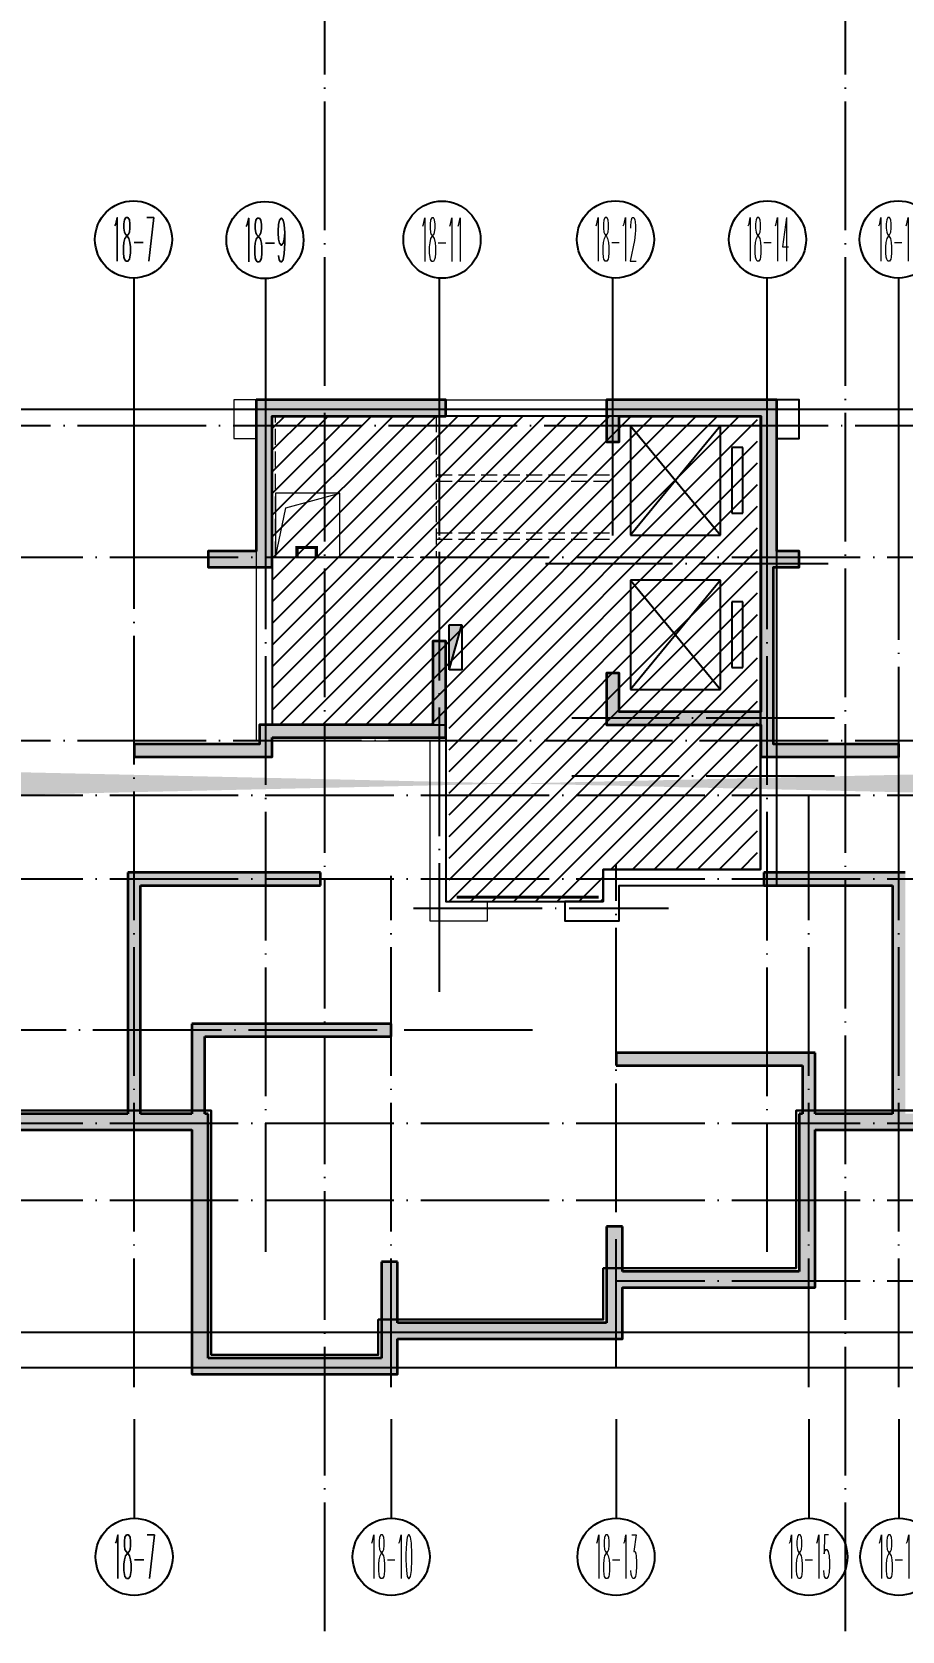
# Model space of a CAD drawing. Extents: x 115549 to 768939, y -502199 to 402497.
# Drawn here: x 239323 to 252863, y -472963 to -448100 of the extents above; entities that cross this region are included whole.
import ezdxf
from ezdxf.enums import TextEntityAlignment as Align

# ---------------------------------------------------------------- set-up
doc = ezdxf.new("R2010")
doc.units = 0
doc.header["$LTSCALE"] = 1000
doc.header["$MEASUREMENT"] = 0
for name, pattern in [('__DASH', [0.35, 0.25, -0.1]), ('DASH', [0.35, 0.25, -0.1]), ('DOTE', [2.4200000000000004, 2, -0.2, 0.02, -0.2])]:
    doc.linetypes.add(name, pattern=pattern)
for name, color, linetype, lineweight in [('_0', 7, 'Continuous', 9), ('renWALL', 8, 'Continuous', 9), ('WALL', 150, 'Continuous', 30), ('主楼剪力墙', 212, 'Continuous', 5), ('砼墙', 3, 'Continuous', 35)]:
    doc.layers.add(name, color=color, linetype=linetype, lineweight=lineweight)
for name, color, linetype in [('AXIS', 3, 'Continuous'), ('AXIS_TEXT', 7, 'Continuous'), ('COLUMN', 9, 'Continuous'), ('DOTE', 16, 'DOTE'), ('EQUIP_消火栓', 7, 'Continuous'), ('EVTR', 2, 'Continuous')]:
    doc.layers.add(name, color=color, linetype=linetype)
doc.styles.add('_TCH_AXIS', font='COMPLEX', dxfattribs={"bigfont": 'GBCBIG'})
doc.styles.add('COMPLEX', font='COMPLEX')

# ---------------------------------------------------------------- blocks, each defined once
blk = doc.blocks.new('qiangzh3333')
at = {"layer": 'COLUMN', "color": 8}
for points in [[(503055280.8230436, 3697050096.542249), (503055280.8206728, 3697043396.543754), (503052830.820547, 3697043396.543805), (503052830.8204997, 3697042896.542889), (503052230.8231957, 3697042896.542889), (503052230.8231957, 3697042596.542889), (503053080.8204713, 3697042596.542889), (503053080.8205233, 3697043146.5438), (503055530.8205843, 3697043146.543749), (503055530.8230436, 3697050096.542249), (503055880.8237823, 3697050096.542249), (503055880.8237823, 3697050696.542249), (503055280.8237823, 3697050696.542249)], [(503047680.8237823, 3697050096.542249), (503047680.8237823, 3697050446.543026), (503050330.8228408, 3697050446.543026)], [(503055280.8237823, 3697050446.543026), (503055280.8237823, 3697050096.542249)]]:
    blk.add_lwpolyline(points, dxfattribs=at)
at = {"layer": 'renWALL', "color": 8}
for points in [[(503047680.8237823, 3697050696.542249), (503047080.8237823, 3697050696.542249), (503047080.8237823, 3697050096.542249), (503047430.8236375, 3697050096.542249), (503047430.8216942, 3697045396.54291), (503050130.8237237, 3697045396.54289), (503050130.8236606, 3697044846.542912), (503050130.8234021, 3697042596.542889), (503051030.8231957, 3697042596.542889), (503051030.8231957, 3697042896.542889), (503050380.8234366, 3697042896.542889), (503050380.8236606, 3697044846.542883), (503050380.8237525, 3697045646.542888), (503047680.8217976, 3697045646.542908), (503047680.8236375, 3697050096.542249)], [(503047680.8237823, 3697050696.543026), (503050330.8228408, 3697050696.543026)], [(503050330.8226168, 3697050696.543026), (503052930.8228408, 3697050696.543026), (503055280.8237823, 3697050696.543026)], [(503050330.8226168, 3697050446.543026), (503052930.8228408, 3697050446.543026), (503055280.8231674, 3697050446.543026)]]:
    blk.add_lwpolyline(points, dxfattribs=at)
at = {"layer": 'WALL', "color": 8}
for points in [[(503035001.0359173, 3697050296.102252), (503035000.9202335, 3697050296.102207), (503035001.0353437, 3697049996.180921), (503035001.7071409, 3697048245.802584), (503035002.3594452, 3697046546.21324), (503035003.203681, 3697044346.543624), (503035430.8201907, 3697044346.54394), (503035430.8201894, 3697043546.543026), (503035430.8201807, 3697038146.543789), (503038930.8201925, 3697038146.543789), (503038930.8201925, 3697039346.543789), (503038830.8922512, 3697039346.543789), (503046430.8261003, 3697039346.543789), (503046430.8179238, 3697035546.543789), (503049630.82837, 3697035546.543789), (503049630.82837, 3697036096.543789), (503053130.8232442, 3697036096.543789), (503053130.8232442, 3697036896.543789), (503056130.8232442, 3697036896.543789), (503056130.8232442, 3697039346.543603), (503064030.8171407, 3697039346.544366)], [(503035302.4553882, 3697046296.289906), (503035303.0885626, 3697044646.543845), (503035730.8201912, 3697044646.544161), (503035730.8201894, 3697043546.543025), (503035730.8201811, 3697038446.543789), (503038630.8201925, 3697038446.543789), (503038630.8201925, 3697039646.543789), (503038830.8922512, 3697039646.543789), (503046730.8267459, 3697039646.543789), (503046730.8185693, 3697035846.543789), (503049330.82837, 3697035846.543789), (503049330.82837, 3697036396.543789), (503052830.8232442, 3697036396.543789), (503052830.8232442, 3697037196.543789), (503055830.8232442, 3697037196.543789), (503055830.8232442, 3697039646.543574), (503064330.8171407, 3697039646.544394)]]:
    blk.add_lwpolyline(points, dxfattribs=at)
blk = doc.blocks.new('zhuloujlqtiangchong')
at = {"layer": '主楼剪力墙'}
h = blk.add_hatch(color=253, dxfattribs=at)
h.dxf.hatch_style = 1
h.paths.add_polyline_path([(658952.0645515919, 523701.3486251831), (659302.0645515919, 523701.3486251831), (659302.0645515919, 523951.3486251831), (658702.0645515919, 523951.3486251831), (658702.0645515919, 521801.3486251831), (658952.0645515919, 521801.3486251831)], flags=17)
h.paths.add_polyline_path([(663652.0645515919, 520051.3486251831), (663652.0645515919, 523701.3486251831), (664002.0645515919, 523701.3486251831), (664002.0645515919, 523951.3486251831), (663402.0645515919, 523951.3486251831), (663402.0645515919, 520251.3486251831), (663002.0645515919, 520251.3486251831), (663002.0645515919, 520051.3486251831)], flags=16)
h.paths.add_polyline_path([(668502.0057368279, 526301.3486251831), (668502.0057368279, 524631.3486251831), (668502.0057368279, 523951.3486251831), (667752.0645515919, 523951.3486251831), (667752.0645515919, 523701.3486251831), (668752.0057368279, 523701.3486251831), (668752.0057368279, 524631.3486251831), (668752.0057368279, 526051.3486251831), (669252.0057368279, 526051.3486251831), (671452.0057368279, 526051.3513560295), (671452.0057368279, 526301.3513560295), (669252.0057368279, 526301.3486251831)])
h.paths.add_polyline_path([(676602.0057368279, 526301.3486251831), (673952.0057368279, 526301.3486251831), (673952.0057368279, 525651.3486251831), (674152.0057368279, 525651.3486251831), (674152.0057368279, 526051.3486251831), (676352.0057368279, 526051.3486251831), (676352.0057368279, 523851.3486251831), (676352.0057368279, 521451.3486251831), (674152.0057368279, 521451.3486251831), (674152.0057368279, 522051.3486251831), (673952.0057368279, 522051.3486251831), (673952.0057368279, 521251.3486251831), (676352.0057368279, 521251.3486251831), (676352.0057368279, 520751.3486251831), (678502.0645515919, 520751.3486251831), (678502.0645515919, 520951.3486251831), (676552.0057368279, 520951.3486251831), (676552.0057368279, 521351.3486251831), (676552.0057368279, 523701.3486251831), (676952.0057368279, 523701.3486251831), (676952.0057368279, 523951.3486251831), (676602.0057368279, 523951.3486251831)])
h.paths.add_polyline_path([(668752.0057368279, 521051.3486251831), (671452.0057368279, 521051.3486251831), (671452.0057368279, 522551.3486251831), (671252.0057368279, 522551.3486251831), (671252.0057368279, 521251.3486251831), (668552.0057368279, 521251.3486251831), (668552.0057368279, 520951.3486251831), (666602.0645515919, 520951.3486251831), (666602.0645515919, 520751.3486251831), (668752.0057368279, 520751.3486251831)], flags=17)
h.paths.add_polyline_path([(681452.0645515919, 523701.3486251831), (681452.0645515919, 520051.3486251831), (682102.0645515919, 520051.3486251831), (682102.0645515919, 520251.3486251831), (681702.0645515919, 520251.3486251831), (681702.0645515919, 523951.3486251831), (681102.0645515919, 523951.3486251831), (681102.0645515919, 523701.3486251831)], flags=17)
h.paths.add_polyline_path([(656502.0645515919, 519951.3486251831), (656072.0309259892, 519951.3486251831)], flags=17)
h.paths.add_polyline_path([(688302.0606453419, 521000.9872970581), (688302.0640918016, 520251.3486251831)], flags=17)
h.paths.add_polyline_path([(656602.0645515919, 520251.3486251831), (656072.0403485298, 520251.3486251831), (656072.0309259892, 519951.3486251831), (656502.0645515919, 519951.3486251831), (656502.0645515919, 518101.3486251831), (656502.0645515919, 517751.3486251831), (656502.0645515919, 515901.3486251831), (656502.0645515919, 513751.3486251831), (657102.0645515919, 513751.3486251831), (659402.0645515919, 513751.3486251831), (660002.0645515919, 513751.3486251831), (660002.0645515919, 514951.3486251831), (660402.0645515919, 514951.3486251831), (662802.0645515919, 514951.3486251831), (663302.0645515919, 514951.3486251831), (665702.0645515919, 514951.3486251831), (666602.0645515919, 514951.3486251831), (667502.0645515919, 514951.3486251831), (667502.0645515919, 514701.3486251831), (667502.0645515919, 512901.3486251831), (667502.0645515919, 511151.3486251831), (668102.0645515919, 511151.3486251831), (670102.0645515919, 511151.3486251831), (670702.0645515919, 511151.3486251831), (670702.0645515919, 511701.3486251831), (671102.0645515919, 511701.3486251831), (672552.0645515919, 511701.3486251831), (673602.0645515919, 511701.3486251831), (674202.0645515919, 511701.3486251831), (674202.0645515919, 512501.3486251831), (674602.0645515919, 512501.3486251831), (676602.0645515919, 512501.3486251831), (677202.0645515919, 512501.3486251831), (677202.0645515919, 514251.3486251831), (677202.0645515919, 514951.3486251831), (678502.0645515919, 514951.3486251831), (679402.0645515919, 514951.3486251831), (681802.0645515919, 514951.3486251831), (682302.0645515919, 514951.3486251831), (684702.0645515919, 514951.3486251831), (685102.0645515919, 514951.3486251831), (685102.0645515919, 513751.3486251831), (685702.0645515919, 513751.3486251831), (688002.0645515919, 513751.3486251831), (688602.0645515919, 513751.3486251831), (688602.0645515919, 515901.3486251831), (688602.0645515919, 521000.9872970581), (688302.0606453419, 521000.9872970581), (688302.0640918016, 520251.3486251831), (688002.0645515919, 520251.3486251831), (688002.0645515919, 520001.3486251831), (688352.0645515919, 520001.3486251831), (688352.0645515919, 515901.3486251831), (688352.0645515919, 514001.3486251831), (688002.0645515919, 514001.3486251831), (685702.0645515919, 514001.3486251831), (685302.0645515919, 514001.3486251831), (685302.0645515919, 515051.3486251831), (685302.0645515919, 515901.3486251831), (685102.0645515919, 515901.3486251831), (685102.0645515919, 515201.3486251831), (684702.0645515919, 515201.3486251831), (682402.0645515919, 515201.3486251831), (682402.0645515919, 516701.3486251831), (682202.0645515919, 516701.3486251831), (682202.0645515919, 515201.3486251831), (681802.0645515919, 515201.3486251831), (679402.0645515919, 515201.3486251831), (678602.0645515919, 515201.3486251831), (678602.0645515919, 516051.3486251831), (678602.0645515919, 516701.3486251831), (678602.0645515919, 518351.3486251831), (678602.0645515919, 518951.3486251831), (676402.0645515919, 518951.3486251831), (676402.0645515919, 518751.3486251831), (678402.0645515919, 518751.3486251831), (678402.0645515919, 518351.3486251831), (678402.0645515919, 516701.3486251831), (678402.0645515919, 516051.3486251831), (678402.0645515919, 515201.3486251831), (677202.0645515919, 515201.3486251831), (677202.0645515919, 515551.3486251831), (677202.0645515919, 516151.3486251831), (674102.0645515919, 516151.3486251831), (674102.0645515919, 515951.3486251831), (677002.0645515919, 515951.3486251831), (677002.0645515919, 515551.3486251831), (677002.0645515919, 515201.3486251831), (676952.0645515919, 515201.3486251831), (676952.0645515919, 514251.3486251831), (676952.0645515919, 512751.3486251831), (676602.0645515919, 512751.3486251831), (674602.0645515919, 512751.3486251831), (674202.0645515919, 512751.3486251831), (674202.0645515919, 513451.3486251831), (673952.0645515919, 513451.3486251831), (673952.0645515919, 512601.3486251831), (673952.0645515919, 511951.3486251831), (673602.0645515919, 511951.3486251831), (672552.0645515919, 511951.3486251831), (671102.0645515919, 511951.3486251831), (670702.0645515919, 511951.3486251831), (670702.0645515919, 512901.3486251831), (670452.0645515919, 512901.3486251831), (670452.0645515919, 511801.3486251831), (670452.0645515919, 511401.3486251831), (670102.0645515919, 511401.3486251831), (668102.0645515919, 511401.3486251831), (667752.0645515919, 511401.3486251831), (667752.0645515919, 512901.3486251831), (667752.0645515919, 514701.3486251831), (667752.0645515919, 515201.3486251831), (667702.0645515919, 515201.3486251831), (667702.0645515919, 516001.3486251831), (667702.0645515919, 516401.3486251831), (669502.0645515919, 516401.3486251831), (670602.0645515919, 516401.3486251831), (670602.0645515919, 516601.3486251831), (669502.0645515919, 516601.3486251831), (667502.0645515919, 516601.3486251831), (667502.0645515919, 516001.3486251831), (667502.0645515919, 515201.3486251831), (666702.0645515919, 515201.3486251831), (666702.0645515919, 516501.3486251831), (666702.0645515919, 516701.3486251831), (666702.0645515919, 518351.3486251831), (666702.0645515919, 518751.3486251831), (668702.0645515919, 518751.3486251831), (669502.0645515919, 518751.3486251831), (669502.0645515919, 518951.3486251831), (668702.0645515919, 518951.3486251831), (666502.0645515919, 518951.3486251831), (666502.0645515919, 518351.3486251831), (666502.0645515919, 516701.3486251831), (666502.0645515919, 516501.3486251831), (666502.0645515919, 515201.3486251831), (665702.0645515919, 515201.3486251831), (663302.0645515919, 515201.3486251831), (662902.0645515919, 515201.3486251831), (662902.0645515919, 516701.3486251831), (662702.0645515919, 516701.3486251831), (662702.0645515919, 515201.3486251831), (660402.0645515919, 515201.3486251831), (660002.0645515919, 515201.3486251831), (660002.0645515919, 515901.3486251831), (659802.0645515919, 515901.3486251831), (659802.0645515919, 515051.3486251831), (659802.0645515919, 514001.3486251831), (659402.0645515919, 514001.3486251831), (657102.0645515919, 514001.3486251831), (656752.0645515919, 514001.3486251831), (656752.0645515919, 515901.3486251831), (656752.0645515919, 517751.3486251831), (656752.0645515919, 518101.3486251831), (656752.0645515919, 520001.3486251831), (657102.0645515919, 520001.3486251831), (657102.0645515919, 520251.3486251831)])
edge = h.paths.add_edge_path()
edge.add_line((686152.0057368279, 520051.3513560295), (686152.0057368279, 520001.3513560295))
edge.add_line((686152.0057368279, 520001.3513560295), (686402.0057368279, 520001.3513560295))
edge.add_line((686151.9771918654, 520651.0045185089), (686151.9771918654, 520251.0045185089))
edge.add_line((686151.9771918654, 520251.0045185089), (685201.9771918654, 520251.0045185089))
edge.add_line((685201.9771918654, 520251.0045185089), (684651.9771918654, 520251.0045185089))
edge.add_line((684651.9771918654, 520251.0045185089), (684651.9771918654, 520051.0045185089))
edge.add_line((684651.9771918654, 520051.0045185089), (685201.9771918654, 520051.0045185089))
edge.add_line((685201.9771918654, 520051.0045185089), (686152.0057368143, 520051.0045185089))
edge.add_line((686401.9771918654, 520001.3513560295), (686401.9771918654, 520651.004518537))
edge.add_line((659902.0645515919, 520051.3486251831), (660452.0645515919, 520051.3486251831))
edge.add_line((660452.0645515919, 520051.3486251831), (660452.0645515919, 520251.3486251831))
edge.add_line((660452.0645515919, 520251.3486251831), (659902.0645515919, 520251.3486251831))
edge.add_line((659902.0645515919, 520251.3486251831), (658952.0645515919, 520251.3486251831))
edge.add_line((658952.0645515919, 520251.3486251831), (658952.0645515919, 520651.3486251831))
edge.add_line((658952.0645515919, 520651.3486251831), (658702.0645515919, 520651.3486251831))
edge.add_line((658702.0645515919, 520651.3486251831), (658702.0645515919, 520051.3486251831))
edge.add_line((686402.0645515919, 520051.3486251831), (686402.0645515919, 520651.3486251831))
edge.add_line((686402.0645515919, 520651.3486251831), (686402.0645515919, 521000.9872970581))
edge.add_line((686402.0645515919, 521000.9872970581), (686402.0645515919, 521801.3486251831))
edge.add_line((686402.0645515919, 521801.3486251831), (686402.0645515919, 523951.3486251831))
edge.add_line((686402.0645515919, 523951.3486251831), (685802.0645515919, 523951.3486251831))
edge.add_line((685802.0645515919, 523951.3486251831), (685802.0645515919, 523701.3486251831))
edge.add_line((685802.0645515919, 523701.3486251831), (686152.0645515919, 523701.3486251831))
edge.add_line((686152.0645515919, 523701.3486251831), (686152.0645515919, 521801.3486251831))
edge.add_line((686152.0645515919, 521801.3486251831), (686152.0645515919, 521000.9872970581))
edge.add_line((686152.0645515919, 521000.9872970581), (686152.0645515919, 520651.3486251831))
edge.add_line((686152.0645515919, 520651.3486251831), (686152.0645515919, 520251.3486251831))
edge.add_line((686152.0645515919, 520251.3486251831), (685202.0645515919, 520251.3486251831))
edge.add_line((685202.0645515919, 520251.3486251831), (684652.0645515919, 520251.3486251831))
edge.add_line((684652.0645515919, 520251.3486251831), (684652.0645515919, 520051.3486251831))
edge.add_line((684652.0645515919, 520051.3486251831), (685202.0645515919, 520051.3486251831))
edge.add_line((658702.0396082997, 520651.0010247231), (658702.0396082997, 520001.0232641372))
edge.add_line((658702.0396082997, 520001.0232644081), (658952.0421974654, 520001.0232644081))
edge.add_line((658952.0421974659, 520001.0232644081), (658952.0421974659, 520051.0145192653))
edge.add_line((658952.0421974659, 520051.0145192146), (659902.0381878456, 520051.0010249534))
blk = doc.blocks.new('$TwtSys$00000434')
for p, q in [((-0.5, 0.5), (-0.5, -0.5)), ((-0.5, -0.5), (0.5, 0.5)), ((0.5, 0.5), (-0.5, 0.5)), ((0.5, -0.5), (0.5, 0.5)), ((-0.5, -0.5), (0.5, -0.5))]:
    blk.add_line(p, q)
blk.add_solid([(0.5, -0.5), (0.5, 0.5), (-0.5, -0.5)])
blk = doc.blocks.new('_AXISO')
blk.add_circle((0, 0), 0.5)
at = {"layer": 'AXIS_TEXT', "style": 'COMPLEX', "width": 1.041666666666667}
blk.add_attdef('A', text='', height=0.56, dxfattribs=at).set_placement((-0.25, -0.28), (0.25, -0.28), align=Align.FIT)
blk = doc.blocks.new('18-6')
at = {"layer": 'AXIS'}
for p, q in [((2199000.589508583, 702647.729618707), (2199000.589508581, 701109.430641941)), ((2203000.577206447, 702647.729618704), (2203000.577206445, 701109.430641938)), ((2206500.529909495, 702647.7296187016), (2206500.529909493, 701109.4306419357)), ((2209500.56999159, 702647.7296186995), (2209500.569991588, 701109.4306419338)), ((2210900.588423181, 702647.7296186986), (2210900.588423179, 701109.4306419329))]:
    blk.add_line(p, q, dxfattribs=at)
ref = blk.add_blockref('_AXISO', (2199000.589508581, 700509.4306419413), dxfattribs=dict(at, xscale=1200, yscale=1200, zscale=1200))
ref.add_attrib('A', '18-7', dxfattribs={"layer": 'AXIS_TEXT', "height": 678.8225099390856, "style": '_TCH_AXIS', "width": 0.2799999999999033}).set_placement((2198661.178253612, 700170.0193869718), (2199340.000763551, 700170.0193869718), align=Align.FIT)
ref = blk.add_blockref('_AXISO', (2203000.577206444, 700509.430641938), dxfattribs=dict(at, xscale=1200, yscale=1200, zscale=1200))
ref.add_attrib('A', '18-10', dxfattribs={"layer": 'AXIS_TEXT', "height": 678.8225099390856, "style": '_TCH_AXIS', "width": 0.2333333333332527}).set_placement((2202661.165951475, 700170.0193869686), (2203339.988461414, 700170.0193869686), align=Align.FIT)
ref = blk.add_blockref('_AXISO', (2206500.529909493, 700509.4306419357), dxfattribs=dict(at, xscale=1200, yscale=1200, zscale=1200))
ref.add_attrib('A', '18-13', dxfattribs={"layer": 'AXIS_TEXT', "height": 678.8225099390856, "style": '_TCH_AXIS', "width": 0.2333333333332527}).set_placement((2206161.118654524, 700170.0193869662), (2206839.941164462, 700170.0193869662), align=Align.FIT)
ref = blk.add_blockref('_AXISO', (2209500.569991588, 700509.4306419338), dxfattribs=dict(at, xscale=1200, yscale=1200, zscale=1200))
ref.add_attrib('A', '18-15', dxfattribs={"layer": 'AXIS_TEXT', "height": 678.8225099390856, "style": '_TCH_AXIS', "width": 0.2333333333332526}).set_placement((2209161.158736618, 700170.0193869644), (2209839.981246557, 700170.0193869644), align=Align.FIT)
ref = blk.add_blockref('_AXISO', (2210900.588423179, 700509.4306419329), dxfattribs=dict(at, xscale=1200, yscale=1200, zscale=1200))
ref.add_attrib('A', '18-16', dxfattribs={"layer": 'AXIS_TEXT', "height": 678.8225099390856, "style": '_TCH_AXIS', "width": 0.2333333333332527}).set_placement((2210561.17716821, 700170.0193869635), (2211239.999678148, 700170.0193869635), align=Align.FIT)
blk = doc.blocks.new('18-8')
at = {"layer": 'AXIS'}
for p, q in [((2199000.593643781, 716387.9411139749), (2199000.595297728, 720387.9411139749)), ((2201050.519584838, 716387.9402456833), (2201050.521238785, 720387.9402456828)), ((2203750.519584712, 716387.9391292688), (2203750.521238659, 720387.9391292688)), ((2206450.51958463, 716387.938054203), (2206450.521238577, 720387.938054203)), ((2208850.524834421, 716387.9370618328), (2208850.526488367, 720387.9370618323)), ((2210900.595420215, 716387.9361934811), (2210900.597074162, 720387.9361934806))]:
    blk.add_line(p, q, dxfattribs=at)
ref = blk.add_blockref('_AXISO', (2198990.906515474, 720993.1504203021), dxfattribs=dict(at, xscale=1200, yscale=1200, zscale=1200))
ref.add_attrib('A', '18-7', dxfattribs={"layer": 'AXIS_TEXT', "height": 678.8225099390856, "style": '_TCH_AXIS', "width": 0.2799999999999033}).set_placement((2198651.495260505, 720653.7391653326), (2199330.317770443, 720653.7391653326), align=Align.FIT)
ref = blk.add_blockref('_AXISO', (2201035.846973089, 720983.8845730182), dxfattribs=dict(at, xscale=1200, yscale=1200, zscale=1200))
ref.add_attrib('A', '18-9', dxfattribs={"layer": 'AXIS_TEXT', "height": 678.8225099390856, "style": '_TCH_AXIS', "width": 0.2799999999999033}).set_placement((2200696.435718119, 720644.4733180488), (2201375.258228058, 720644.4733180488), align=Align.FIT)
ref = blk.add_blockref('_AXISO', (2203791.718788201, 720989.358871155), dxfattribs=dict(at, xscale=1200, yscale=1200, zscale=1200))
ref.add_attrib('A', '18-11', dxfattribs={"layer": 'AXIS_TEXT', "height": 678.8225099390856, "style": '_TCH_AXIS', "width": 0.2470588235293264}).set_placement((2203452.307533232, 720649.9476161855), (2204131.130043171, 720649.9476161855), align=Align.FIT)
ref = blk.add_blockref('_AXISO', (2206490.846916385, 720993.1504202965), dxfattribs=dict(at, xscale=1200, yscale=1200, zscale=1200))
ref.add_attrib('A', '18-12', dxfattribs={"layer": 'AXIS_TEXT', "height": 678.8225099390856, "style": '_TCH_AXIS', "width": 0.2333333333332526}).set_placement((2206151.435661416, 720653.739165327), (2206830.258171355, 720653.739165327), align=Align.FIT)
ref = blk.add_blockref('_AXISO', (2208857.295055363, 720993.1504202946), dxfattribs=dict(at, xscale=1200, yscale=1200, zscale=1200))
ref.add_attrib('A', '18-14', dxfattribs={"layer": 'AXIS_TEXT', "height": 678.8225099390856, "style": '_TCH_AXIS', "width": 0.2282608695651385}).set_placement((2208517.883800394, 720653.7391653252), (2209196.706310333, 720653.7391653252), align=Align.FIT)
ref = blk.add_blockref('_AXISO', (2210890.905430072, 720993.1504202937), dxfattribs=dict(at, xscale=1200, yscale=1200, zscale=1200))
ref.add_attrib('A', '18-16', dxfattribs={"layer": 'AXIS_TEXT', "height": 678.8225099390856, "style": '_TCH_AXIS', "width": 0.2333333333332527}).set_placement((2210551.494175102, 720653.7391653243), (2211230.316685041, 720653.7391653243), align=Align.FIT)
blk = doc.blocks.new('gangjinhunningtuqiang')
at = {"layer": '砼墙', "color": 8}
for p, q in [((668702.0645515919, 518951.3486251831), (666502.0645515919, 518951.3486251831)), ((666502.0645515919, 518951.3486251831), (666502.0645515919, 518351.3486251831)), ((669502.0645515919, 518951.3486251831), (668702.0645515919, 518951.3486251831)), ((669502.0645515919, 518751.3486251831), (669502.0645515919, 518951.3486251831)), ((678602.0645515919, 518951.3486251831), (676402.0645515919, 518951.3486251831)), ((676402.0645515919, 518951.3486251831), (676402.0645515919, 518751.3486251831)), ((666702.0645515919, 518351.3486251831), (666702.0645515919, 518751.3486251831)), ((666702.0645515919, 518751.3486251831), (668702.0645515919, 518751.3486251831)), ((668702.0645515919, 518751.3486251831), (669502.0645515919, 518751.3486251831)), ((676402.0645515919, 518751.3486251831), (678402.0645515919, 518751.3486251831)), ((678402.0645515919, 518751.3486251831), (678402.0645515919, 518351.3486251831)), ((666502.0645515919, 518351.3486251831), (666502.0645515919, 516701.3486251831)), ((666702.0645515919, 516701.3486251831), (666702.0645515919, 518351.3486251831)), ((678402.0645515919, 518351.3486251831), (678402.0645515919, 516701.3486251831)), ((666502.0645515919, 516701.3486251831), (666502.0645515919, 516501.3486251831)), ((666702.0645515919, 516501.3486251831), (666702.0645515919, 516701.3486251831)), ((678402.0645515919, 516701.3486251831), (678402.0645515919, 516051.3486251831)), ((666502.0645515919, 516501.3486251831), (666502.0645515919, 515201.3486251831)), ((666702.0645515919, 515201.3486251831), (666702.0645515919, 516501.3486251831)), ((669502.0645515919, 516601.3486251831), (667502.0645515919, 516601.3486251831)), ((667502.0645515919, 516601.3486251831), (667502.0645515919, 516001.3486251831)), ((670602.0645515919, 516601.3486251831), (669502.0645515919, 516601.3486251831)), ((670602.0645515919, 516401.3486251831), (670602.0645515919, 516601.3486251831)), ((667702.0645515919, 516001.3486251831), (667702.0645515919, 516401.3486251831)), ((667702.0645515919, 516401.3486251831), (669502.0645515919, 516401.3486251831)), ((669502.0645515919, 516401.3486251831), (670602.0645515919, 516401.3486251831)), ((667502.0645515919, 516001.3486251831), (667502.0645515919, 515201.3486251831)), ((667702.0645515919, 515201.3486251831), (667702.0645515919, 516001.3486251831)), ((677202.0645515919, 516151.3486251831), (674102.0645515919, 516151.3486251831)), ((674102.0645515919, 516151.3486251831), (674102.0645515919, 515951.3486251831)), ((674102.0645515919, 515951.3486251831), (677002.0645515919, 515951.3486251831)), ((677002.0645515919, 515951.3486251831), (677002.0645515919, 515551.3486251831)), ((677202.0645515919, 515551.3486251831), (677202.0645515919, 516151.3486251831)), ((678402.0645515919, 516051.3486251831), (678402.0645515919, 515201.3486251831)), ((677002.0645515919, 515551.3486251831), (677002.0645515919, 515201.3486251831)), ((677202.0645515919, 515201.3486251831), (677202.0645515919, 515551.3486251831)), ((665702.0645515919, 515201.3486251831), (663302.0645515919, 515201.3486251831)), ((666502.0645515919, 515201.3486251831), (665702.0645515919, 515201.3486251831)), ((667502.0645515919, 515201.3486251831), (666702.0645515919, 515201.3486251831)), ((667752.0645515919, 515201.3486251831), (667702.0645515919, 515201.3486251831)), ((667752.0645515919, 514701.3486251831), (667752.0645515919, 515201.3486251831)), ((677002.0645515919, 515201.3486251831), (676952.0645515919, 515201.3486251831)), ((676952.0645515919, 515201.3486251831), (676952.0645515919, 514251.3486251831)), ((678402.0645515919, 515201.3486251831), (677202.0645515919, 515201.3486251831)), ((663302.0645515919, 514951.3486251831), (665702.0645515919, 514951.3486251831)), ((665702.0645515919, 514951.3486251831), (666602.0645515919, 514951.3486251831)), ((666602.0645515919, 514951.3486251831), (667502.0645515919, 514951.3486251831)), ((667502.0645515919, 514951.3486251831), (667502.0645515919, 514701.3486251831)), ((677202.0645515919, 514251.3486251831), (677202.0645515919, 514951.3486251831)), ((677202.0645515919, 514951.3486251831), (678502.0645515919, 514951.3486251831)), ((678502.0645515919, 514951.3486251831), (679402.0645515919, 514951.3486251831)), ((667502.0645515919, 514701.3486251831), (667502.0645515919, 512901.3486251831)), ((667752.0645515919, 512901.3486251831), (667752.0645515919, 514701.3486251831)), ((676952.0645515919, 514251.3486251831), (676952.0645515919, 512751.3486251831)), ((677202.0645515919, 512501.3486251831), (677202.0645515919, 514251.3486251831)), ((674202.0645515919, 513451.3486251831), (673952.0645515919, 513451.3486251831)), ((673952.0645515919, 513451.3486251831), (673952.0645515919, 512601.3486251831)), ((674202.0645515919, 512751.3486251831), (674202.0645515919, 513451.3486251831)), ((667502.0645515919, 512901.3486251831), (667502.0645515919, 511151.3486251831)), ((667752.0645515919, 511401.3486251831), (667752.0645515919, 512901.3486251831)), ((670702.0645515919, 512901.3486251831), (670452.0645515919, 512901.3486251831)), ((670452.0645515919, 512901.3486251831), (670452.0645515919, 511801.3486251831)), ((670702.0645515919, 511951.3486251831), (670702.0645515919, 512901.3486251831)), ((674602.0645515919, 512751.3486251831), (674202.0645515919, 512751.3486251831)), ((676602.0645515919, 512751.3486251831), (674602.0645515919, 512751.3486251831)), ((676952.0645515919, 512751.3486251831), (676602.0645515919, 512751.3486251831)), ((673952.0645515919, 512601.3486251831), (673952.0645515919, 511951.3486251831)), ((674202.0645515919, 511701.3486251831), (674202.0645515919, 512501.3486251831)), ((674202.0645515919, 512501.3486251831), (674602.0645515919, 512501.3486251831)), ((674602.0645515919, 512501.3486251831), (676602.0645515919, 512501.3486251831)), ((676602.0645515919, 512501.3486251831), (677202.0645515919, 512501.3486251831)), ((671102.0645515919, 511951.3486251831), (670702.0645515919, 511951.3486251831)), ((672552.0645515919, 511951.3486251831), (671102.0645515919, 511951.3486251831)), ((673602.0645515919, 511951.3486251831), (672552.0645515919, 511951.3486251831)), ((673952.0645515919, 511951.3486251831), (673602.0645515919, 511951.3486251831)), ((670452.0645515919, 511801.3486251831), (670452.0645515919, 511401.3486251831)), ((670702.0645515919, 511151.3486251831), (670702.0645515919, 511701.3486251831)), ((670702.0645515919, 511701.3486251831), (671102.0645515919, 511701.3486251831)), ((671102.0645515919, 511701.3486251831), (672552.0645515919, 511701.3486251831)), ((672552.0645515919, 511701.3486251831), (673602.0645515919, 511701.3486251831)), ((673602.0645515919, 511701.3486251831), (674202.0645515919, 511701.3486251831)), ((668102.0645515919, 511401.3486251831), (667752.0645515919, 511401.3486251831)), ((670102.0645515919, 511401.3486251831), (668102.0645515919, 511401.3486251831)), ((670452.0645515919, 511401.3486251831), (670102.0645515919, 511401.3486251831)), ((667502.0645515919, 511151.3486251831), (668102.0645515919, 511151.3486251831)), ((668102.0645515919, 511151.3486251831), (670102.0645515919, 511151.3486251831)), ((670102.0645515919, 511151.3486251831), (670702.0645515919, 511151.3486251831))]:
    blk.add_line(p, q, dxfattribs=at)
for points in [[(668502.0057368279, 526301.3486251831), (668502.0057368279, 524631.3486251831), (668502.0057368279, 523951.3486251831), (667752.0645515919, 523951.3486251831), (667752.0645515919, 523701.3486251831), (668752.0057368279, 523701.3486251831), (668752.0057368279, 524631.3486251831), (668752.0057368279, 526051.3486251831), (669252.0057368279, 526051.3486251831), (671452.0057368279, 526051.3513560295), (671452.0057368279, 526301.3513560295), (669252.0057368279, 526301.3486251831)], [(676602.0057368279, 526301.3486251831), (673952.0057368279, 526301.3486251831), (673952.0057368279, 525651.3486251831), (674152.0057368279, 525651.3486251831), (674152.0057368279, 526051.3486251831), (676352.0057368279, 526051.3486251831), (676352.0057368279, 523851.3486251831), (676352.0057368279, 521451.3486251831), (674152.0057368279, 521451.3486251831), (674152.0057368279, 522051.3486251831), (673952.0057368279, 522051.3486251831), (673952.0057368279, 521251.3486251831), (676352.0057368279, 521251.3486251831), (676352.0057368279, 520751.3486251831), (678502.0645515919, 520751.3486251831), (678502.0645515919, 520951.3486251831), (676552.0057368279, 520951.3486251831), (676552.0057368279, 521351.3486251831), (676552.0057368279, 523701.3486251831), (676952.0057368279, 523701.3486251831), (676952.0057368279, 523951.3486251831), (676602.0057368279, 523951.3486251831)], [(668752.0057368279, 521051.3486251831), (671452.0057368279, 521051.3486251831), (671452.0057368279, 522551.3486251831), (671252.0057368279, 522551.3486251831), (671252.0057368279, 521251.3486251831), (668552.0057368279, 521251.3486251831), (668552.0057368279, 520951.3486251831), (666602.0645515919, 520951.3486251831), (666602.0645515919, 520751.3486251831), (668752.0057368279, 520751.3486251831)]]:
    blk.add_lwpolyline(points, close=True, dxfattribs=at)
blk = doc.blocks.new('saaaa')
at = {"layer": 'COLUMN', "color": 8}
for p, q in [((504723569.6297146, 3696111493.679481), (504722969.6297146, 3696111493.679481)), ((504723569.6297146, 3696110893.679481), (504723569.6297146, 3696111493.679481)), ((504715369.6297146, 3696110893.679481), (504715369.6297146, 3696111243.680258)), ((504715369.6297146, 3696111243.680258), (504718019.6287731, 3696111243.680258)), ((504722969.6297146, 3696111243.680258), (504722969.6297146, 3696110893.679481)), ((504722969.6289759, 3696110893.679481), (504722969.6266051, 3696104193.680986)), ((504723219.6265166, 3696103943.680981), (504723219.6289759, 3696110893.679481)), ((504723219.6289759, 3696110893.679481), (504723569.6297146, 3696110893.679481)), ((504720519.6264793, 3696104193.681036), (504720519.626432, 3696103693.68012)), ((504722969.6266051, 3696104193.680986), (504720519.6264793, 3696104193.681036)), ((504720769.6264036, 3696103393.68012), (504720769.6264556, 3696103943.681032)), ((504720769.6264556, 3696103943.681032), (504723219.6265166, 3696103943.680981)), ((504720519.626432, 3696103693.68012), (504719919.629128, 3696103693.68012)), ((504719919.629128, 3696103693.68012), (504719919.629128, 3696103393.68012)), ((504719919.629128, 3696103393.68012), (504720769.6264036, 3696103393.68012))]:
    blk.add_line(p, q, dxfattribs=at)
at = {"layer": 'renWALL', "color": 8}
for p, q in [((504715369.6297146, 3696111493.679481), (504714769.6297146, 3696111493.679481)), ((504714769.6297146, 3696111493.679481), (504714769.6297146, 3696110893.679481)), ((504715369.6297146, 3696111493.680258), (504718019.6287731, 3696111493.680258)), ((504718019.6285491, 3696111493.680258), (504720619.628773, 3696111493.680258)), ((504720619.628773, 3696111493.680258), (504722969.6297146, 3696111493.680258)), ((504718019.6285491, 3696111243.680258), (504720619.628773, 3696111243.680258)), ((504720619.628773, 3696111243.680258), (504722969.6290997, 3696111243.680258)), ((504714769.6297146, 3696110893.679481), (504715119.6295698, 3696110893.679481)), ((504715119.6295698, 3696110893.679481), (504715119.6276265, 3696106193.680142)), ((504715369.6277299, 3696106443.68014), (504715369.6295698, 3696110893.679481)), ((504718069.6296847, 3696106443.68012), (504715369.6277299, 3696106443.68014)), ((504718069.6295928, 3696105643.680115), (504718069.6296847, 3696106443.68012)), ((504715119.6276265, 3696106193.680142), (504717819.629656, 3696106193.680122)), ((504717819.629656, 3696106193.680122), (504717819.6295928, 3696105643.680143)), ((504717819.6295928, 3696105643.680143), (504717819.6293344, 3696103393.68012)), ((504718069.6293688, 3696103693.68012), (504718069.6295928, 3696105643.680115)), ((504718719.629128, 3696103693.68012), (504718069.6293688, 3696103693.68012)), ((504718719.629128, 3696103393.68012), (504718719.629128, 3696103693.68012)), ((504717819.6293344, 3696103393.68012), (504718719.629128, 3696103393.68012))]:
    blk.add_line(p, q, dxfattribs=at)
at = {"layer": 'WALL', "color": 8}
for p, q in [((504706519.6981835, 3696100442.944693), (504714419.6326782, 3696100442.944693)), ((504714419.6326782, 3696100442.944693), (504714419.6245016, 3696096642.944693)), ((504723519.6291765, 3696100442.944478), (504732019.623073, 3696100442.945298)), ((504723519.6291765, 3696097992.944693), (504723519.6291765, 3696100442.944478)), ((504706519.6981835, 3696100142.944693), (504714119.6320326, 3696100142.944693)), ((504714119.6320326, 3696100142.944693), (504714119.6238561, 3696096342.944693)), ((504723819.6291765, 3696100142.944507), (504731719.623073, 3696100142.94527)), ((504723819.6291765, 3696097692.944693), (504723819.6291765, 3696100142.944507)), ((504720519.6291765, 3696097192.944693), (504720519.6291765, 3696097992.944693)), ((504720519.6291765, 3696097992.944693), (504723519.6291765, 3696097992.944693)), ((504720819.6291765, 3696096892.944693), (504720819.6291765, 3696097692.944693)), ((504720819.6291765, 3696097692.944693), (504723819.6291765, 3696097692.944693)), ((504717019.6343023, 3696096642.944693), (504717019.6343023, 3696097192.944693)), ((504717019.6343023, 3696097192.944693), (504720519.6291765, 3696097192.944693)), ((504717319.6343023, 3696096342.944693), (504717319.6343023, 3696096892.944693)), ((504717319.6343023, 3696096892.944693), (504720819.6291765, 3696096892.944693)), ((504714419.6245016, 3696096642.944693), (504717019.6343023, 3696096642.944693)), ((504714119.6238561, 3696096342.944693), (504717319.6343023, 3696096342.944693))]:
    blk.add_line(p, q, dxfattribs=at)
blk = doc.blocks.new('18-9')
at = {"layer": 'DOTE', "color": 8, "linetype": 'DOTE'}
for p, q in [((2199000.588626206, 703148.1299748421), (2199000.595158041, 719259.4888162613)), ((2210900.594366729, 712347.730817318), (2210900.596840799, 719259.4900975227)), ((2222400.521638989, 718347.7296190262), (2187500.521639168, 718347.7296190262)), ((2201050.514829755, 705252.4689202309), (2201050.519584835, 716387.9402456284)), ((2203750.514829636, 709296.7051415443), (2203750.519584715, 716387.9391293526)), ((2208850.520079374, 705252.4657363892), (2208850.524834394, 716387.9370617867)), ((2222400.521638632, 716047.7296190262), (2187500.521638811, 716047.7296190262)), ((2222400.521638632, 712347.7296190262), (2187500.521638811, 712347.7296190262)), ((2209500.568806946, 703148.1299753189), (2209500.57273531, 712347.7296190262)), ((2210900.588295281, 703148.1299753189), (2210900.592223704, 712347.7296190262)), ((2203000.576925218, 703148.1299748421), (2203000.580368102, 711097.4871754646)), ((2206500.529909492, 703447.7303819656), (2206500.529909492, 711268.0781297684)), ((2222400.521638572, 711047.7294478416), (2187500.521639168, 711047.7294478416)), ((2205200.529611588, 708697.7294859886), (2187500.521638811, 708697.7294859886)), ((2222400.521638572, 707247.7296171188), (2187500.521639168, 707247.7296171188)), ((2222400.521638632, 706047.7296185493), (2187500.521638811, 706047.7296185493)), ((2222400.521638632, 704797.7296190262), (2206500.529909492, 704797.7296190262)), ((2222400.521638632, 703997.7294812202), (2187500.521638811, 703997.7294812202)), ((2206500.529909492, 703447.7294812202), (2187500.521638811, 703447.7294812202)), ((2222122.797804713, 703447.7303819656), (2189000.520405233, 703447.7303819656))]:
    blk.add_line(p, q, dxfattribs=at)

msp = doc.modelspace()

# ---------------------------------------------------------------- hatches: boundary and pattern name
at = {"linetype": 'ByBlock'}
h = msp.add_hatch(dxfattribs=at)
h.set_pattern_fill('ANSI31', color=256, scale=150, style=0)
h.set_pattern_definition([(45, (170330.7318760643, 504158.7997748394), (-168.3798022700466, 168.3798022700466), [])])
h.paths.add_polyline_path([(243063.0879617224, -458871.4539063434), (243063.0879615436, -454071.4520504932), (250613.0870706926, -454071.4558880787), (250613.0845556746, -461121.4535134296), (248213.0857169519, -461121.4532821636), (248213.0856715331, -461621.4545500736), (245813.085626472, -461621.454273508), (245813.0859702716, -458871.4542844753)])

# ---------------------------------------------------------------- linework, layer by layer
msp.add_lwpolyline([(250663.0889540205, -454071.454938219), (243063.0879616032, -454071.4510391216), (243063.0879616032, -458871.454917715), (245763.0889241586, -458871.4542987804), (245763.088608254, -461621.4542983036), (248213.0856715331, -461621.4545257549), (248213.0857188592, -461121.4533827762), (250663.0858445058, -461121.4534295063), (250663.0864387641, -454071.4557159405)], close=True)
at = {"linetype": 'DASH', "const_width": 50}
msp.add_lwpolyline([(248143.1675252805, -461553.5312445621), (245930.6861609111, -461553.5228569965)], dxfattribs=at)
at = {"layer": '_0', "color": 0, "linetype": '__DASH'}
msp.add_lwpolyline([(243113.085364152, -454071.4541604976), (245613.0874003062, -454071.4541604976), (245613.0874003062, -456271.4542439441), (243113.085364152, -456271.4542439441)], close=True, dxfattribs=at)
for points in [[(245613.0874416123, -454984.7698052387), (248313.0875934253, -454984.7709215145)], [(245613.0874003062, -455084.7698052387), (248313.0875521193, -455084.7709215145)], [(245613.0874416123, -455886.6011283855), (248313.0875934253, -455886.6022446613)], [(245613.0874003062, -455986.6011283855), (248313.0875521193, -455986.6022446613)]]:
    msp.add_lwpolyline(points, dxfattribs=at)
at = {"layer": '_0', "color": 0}
msp.add_lwpolyline([(243113.085364152, -456271.4542439441), (244113.085364152, -456271.4542439441), (244113.085364152, -455271.4542439441), (243113.085364152, -455271.4542439441)], close=True, dxfattribs=at)
msp.add_lwpolyline([(243113.085364152, -456271.4542439441), (243271.4917567859, -455498.1277688007), (244113.085364152, -455271.4542439441)], dxfattribs=at)
at = {"layer": '_0', "color": 0, "const_width": 50}
msp.add_lwpolyline([(243448.0353110323, -456271.4541609745), (243448.0353110323, -456115.0642922382), (243747.9563391099, -456115.0642922382), (243747.9563391099, -456271.4541609745)], dxfattribs=at)
at = {"layer": 'DOTE', "color": 1}
for p, q in [((243883.3005161176, -472963.4533975582), (243883.3005161176, -308021.8283446293)), ((251983.3005161176, -472963.4533975582), (251983.3005161176, -308021.8283446293)), ((262813.1393733511, -453971.4541604976), (230913.0877233038, -453971.4541604976)), ((290433.3005161176, -454221.818219469), (225783.3005161176, -454221.818219469)), ((251713.0883746038, -456371.4541609745), (247313.088012446, -456371.4541609745)), ((251813.0883745442, -458771.4541609745), (247724.1351147185, -458771.4541609745)), ((290433.3005161176, -459121.818219469), (225783.3005161176, -459121.818219469)), ((251813.0883745442, -459671.4542983036), (247724.1351147185, -459671.4542983036)), ((245263.0856061468, -461721.4542234401), (249226.9260902891, -461721.4542234401)), ((262813.1393733511, -468321.4542983036), (230913.0877233038, -468321.4542983036)), ((262813.1393733511, -468871.4533975582), (230913.0877233038, -468871.4533975582))]:
    msp.add_line(p, q, dxfattribs=at)
at = {"layer": 'EVTR'}
for p, q in [((248638.0881171713, -454221.4542491894), (248638.0874142537, -455921.453494833)), ((250038.0881860743, -454221.4548280697), (248638.0874142537, -455921.453494833)), ((250038.0881860743, -454221.4548280697), (248638.0881171713, -454221.4542491894)), ((248638.0881171713, -454221.4542491894), (250038.0874831567, -455921.4540737133)), ((250038.0874831567, -455921.4540737133), (250038.0881860743, -454221.4548280697)), ((250213.0881109128, -454561.4547722797), (250213.0876891504, -455581.4542739849)), ((250388.0881763587, -454561.4548442821), (250213.0881109128, -454561.4547722797)), ((250388.0877545963, -455581.4543464641), (250388.0881763587, -454561.4548442821)), ((250213.0876891504, -455581.4542739849), (250388.0877545963, -455581.4543464641)), ((248638.0874142537, -455921.453494833), (250038.0874831567, -455921.4540737133)), ((248638.0868984947, -456621.4542143802), (248638.0861955772, -458321.4534600239)), ((250038.0869673977, -456621.4547932605), (248638.0861955772, -458321.4534600239)), ((250038.0869673977, -456621.4547932605), (248638.0868984947, -456621.4542143802)), ((248638.0868984947, -456621.4542143802), (250038.0862644801, -458321.4540389042)), ((250038.0862644801, -458321.4540389042), (250038.0869673977, -456621.4547932605)), ((250213.0868922363, -456961.4547374706), (250213.0864704738, -457981.4542391758)), ((250388.0869576822, -456961.454809473), (250213.0868922363, -456961.4547374706)), ((250388.0865359197, -457981.454311655), (250388.0869576822, -456961.454809473)), ((250213.0864704738, -457981.4542391758), (250388.0865359197, -457981.454311655)), ((248638.0861955772, -458321.4534600239), (250038.0862644801, -458321.4540389042))]:
    msp.add_line(p, q, dxfattribs=at)

# ---------------------------------------------------------------- block references
for name, p in [('saaaa', (-504472306.5407606, -3696565314.398091)), ('18-8', (-1958087.428054821, -1172319.183779524)), ('18-6', (-1958087.427374791, -1172319.183099554))]:
    msp.add_blockref(name, p)
at = {"layer": 'EQUIP_消火栓', "xscale": -700, "yscale": 200, "zscale": 700, "rotation": 270}
msp.add_blockref('$TwtSys$00000434', (245913.085364152, -457665.9848278026), dxfattribs=at)
at = {"layer": 'renWALL', "color": 8}
msp.add_blockref('qiangzh3333', (-502804617.7348283, -3697504517.997187), dxfattribs=at)
at = {"layer": 'renWALL', "color": 6}
msp.add_blockref('18-9', (-1958087.428054821, -1172319.183779524), dxfattribs=at)
at = {"layer": '砼墙', "color": 3}
msp.add_blockref('zhuloujlqtiangchong', (-425688.9167828073, -980122.8035634022), dxfattribs=at)
at = {"layer": '砼墙'}
msp.add_blockref('gangjinhunningtuqiang', (-425688.9167828073, -980122.8035634022), dxfattribs=at)

doc.saveas('drawing.dxf')
